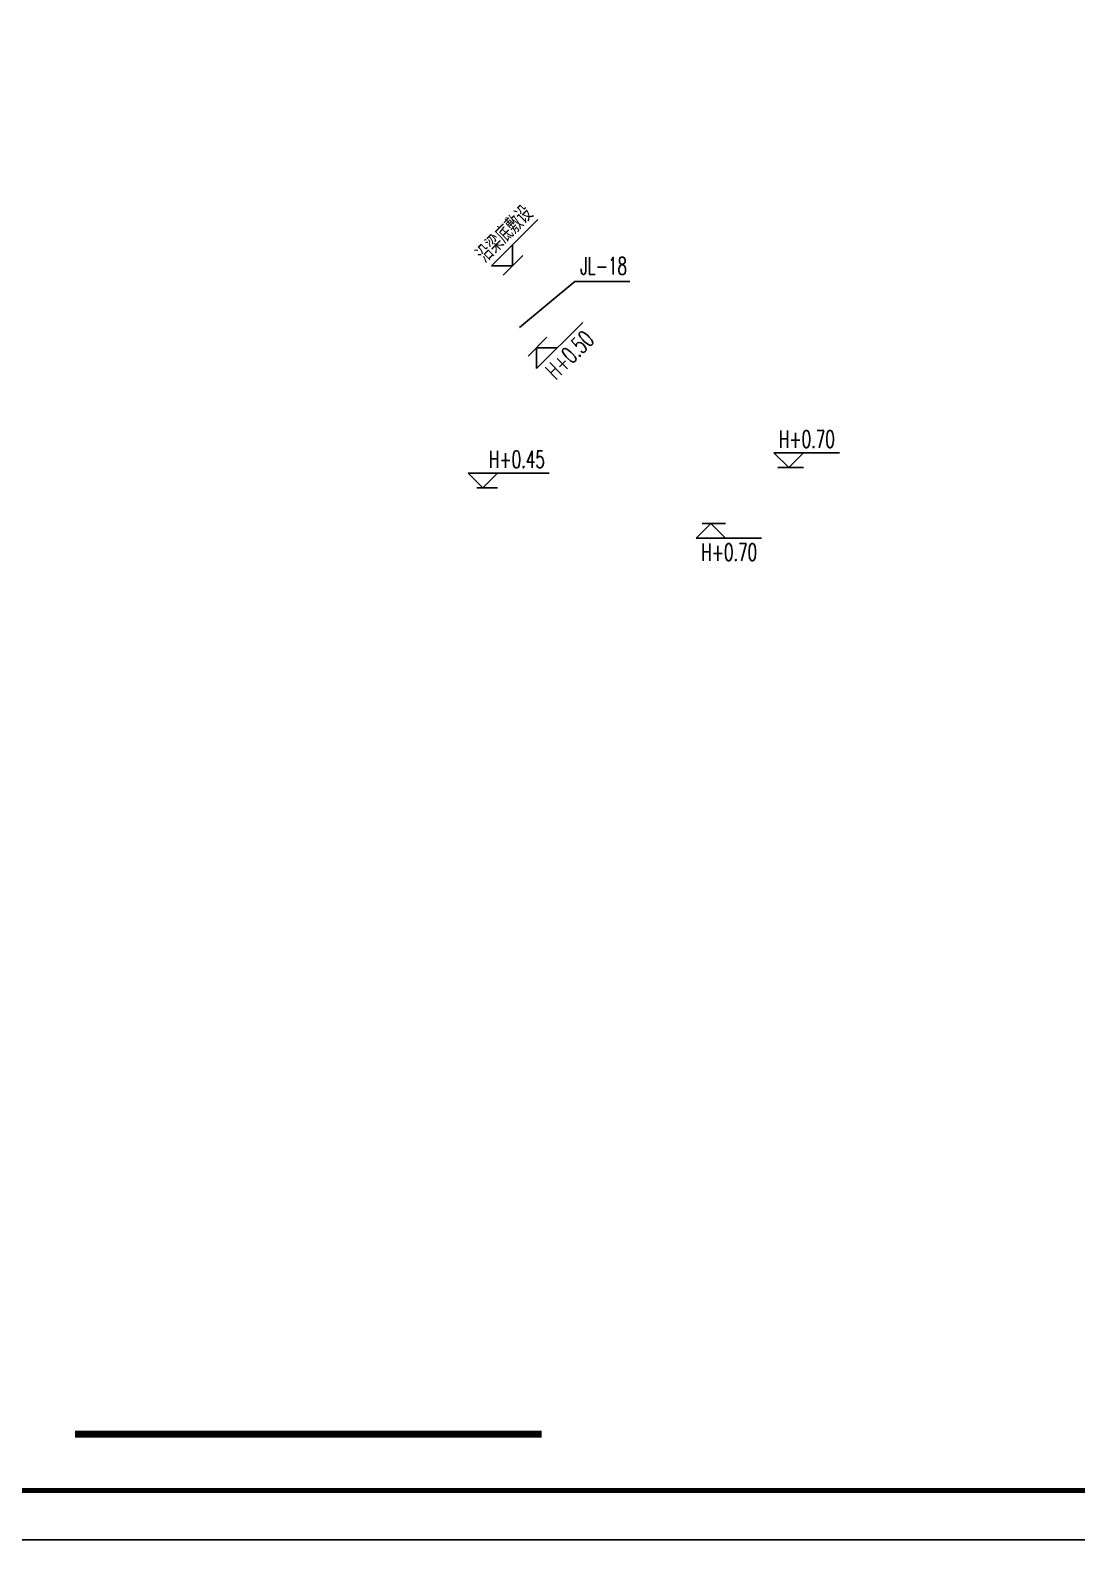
# Model space of a CAD drawing. Extents: x -46552 to 500351, y 55470 to 139570.
# Drawn here: x 378549 to 389189, y 72375 to 87717 of the extents above; entities that cross this region are included whole.
import ezdxf

# ---------------------------------------------------------------- set-up
doc = ezdxf.new("R2010")
doc.units = 0
doc.header["$LTSCALE"] = 1000
doc.header["$MEASUREMENT"] = 0
for name, color, linetype in [('DIM_SYMB', 3, 'Continuous'), ('DIM_给水', 3, 'Continuous'), ('PUB_TITLE', 7, 'Continuous'), ('TWT_ELEV', 3, 'Continuous')]:
    doc.layers.add(name, color=color, linetype=linetype)
doc.styles.add('_TWT_DIM_ELE', font='SIMPLEX', dxfattribs={"width": 0.8, "height": 3.5, "bigfont": 'HZTXT'})
doc.styles.add('_TWT_SERIAL', font='COMPLEX', dxfattribs={"width": 0.8, "height": 3.5, "bigfont": 'HZTXT'})

msp = doc.modelspace()

# ---------------------------------------------------------------- linework, layer by layer
at = {"layer": 'DIM_SYMB', "const_width": 70}
msp.add_lwpolyline([(379004, 73449), (383748, 73449)], dxfattribs=at)
at = {"layer": 'DIM_给水'}
for p, q in [((383525, 84694), (384087, 85164)), ((384087, 85164), (384644, 85164))]:
    msp.add_line(p, q, dxfattribs=at)
at = {"layer": 'PUB_TITLE'}
msp.add_lwpolyline([(360377, 72375), (402427, 72375), (402427, 102075), (360377, 102075)], close=True, dxfattribs=at)
at = {"layer": 'PUB_TITLE', "const_width": 50}
msp.add_lwpolyline([(361627, 72875), (401927, 72875), (401927, 101575), (361627, 101575)], close=True, dxfattribs=at)
at = {"layer": 'TWT_ELEV'}
for p, q in [((383240, 85321), (383710, 85792)), ((383452, 85321), (383452, 85533)), ((383452, 85321), (383240, 85321)), ((383357, 85226), (383558, 85427)), ((383696, 84278), (384166, 84748)), ((383611, 84405), (383802, 84596)), ((383696, 84490), (383696, 84278)), ((383696, 84490), (383908, 84490)), ((386260, 83272), (386110, 83422)), ((386110, 83422), (386775, 83422)), ((386260, 83272), (386410, 83422)), ((383151, 83066), (383001, 83216)), ((383001, 83216), (383826, 83216)), ((383151, 83066), (383301, 83216)), ((386149, 83272), (386410, 83272)), ((383090, 83066), (383301, 83066)), ((385469, 82703), (385319, 82553)), ((385381, 82703), (385619, 82703)), ((385469, 82703), (385619, 82553)), ((385319, 82553), (385984, 82553))]:
    msp.add_line(p, q, dxfattribs=at)

# ---------------------------------------------------------------- texts
at = {"layer": 'DIM_给水', "color": 7, "style": '_TWT_SERIAL', "width": 0.64}
msp.add_text('JL-18', height=175, dxfattribs=at).set_placement((384140, 85234))
at = {"layer": 'TWT_ELEV', "color": 7, "style": '_TWT_DIM_ELE'}
for s, width, p in [('沿梁底敷设', 0.8, (383183, 85339)), ('H+0.50', 0.64, (383894, 84155))]:
    msp.add_text(s, height=175, rotation=45, dxfattribs=dict(at, width=width)).set_placement(p)
at = {"layer": 'TWT_ELEV', "color": 7, "style": '_TWT_DIM_ELE', "width": 0.64}
for s, p in [('H+0.70', (386162, 83474)), ('H+0.45', (383214, 83268)), ('H+0.70', (385372, 82325))]:
    msp.add_text(s, height=175, dxfattribs=at).set_placement(p)

doc.saveas('drawing.dxf')
